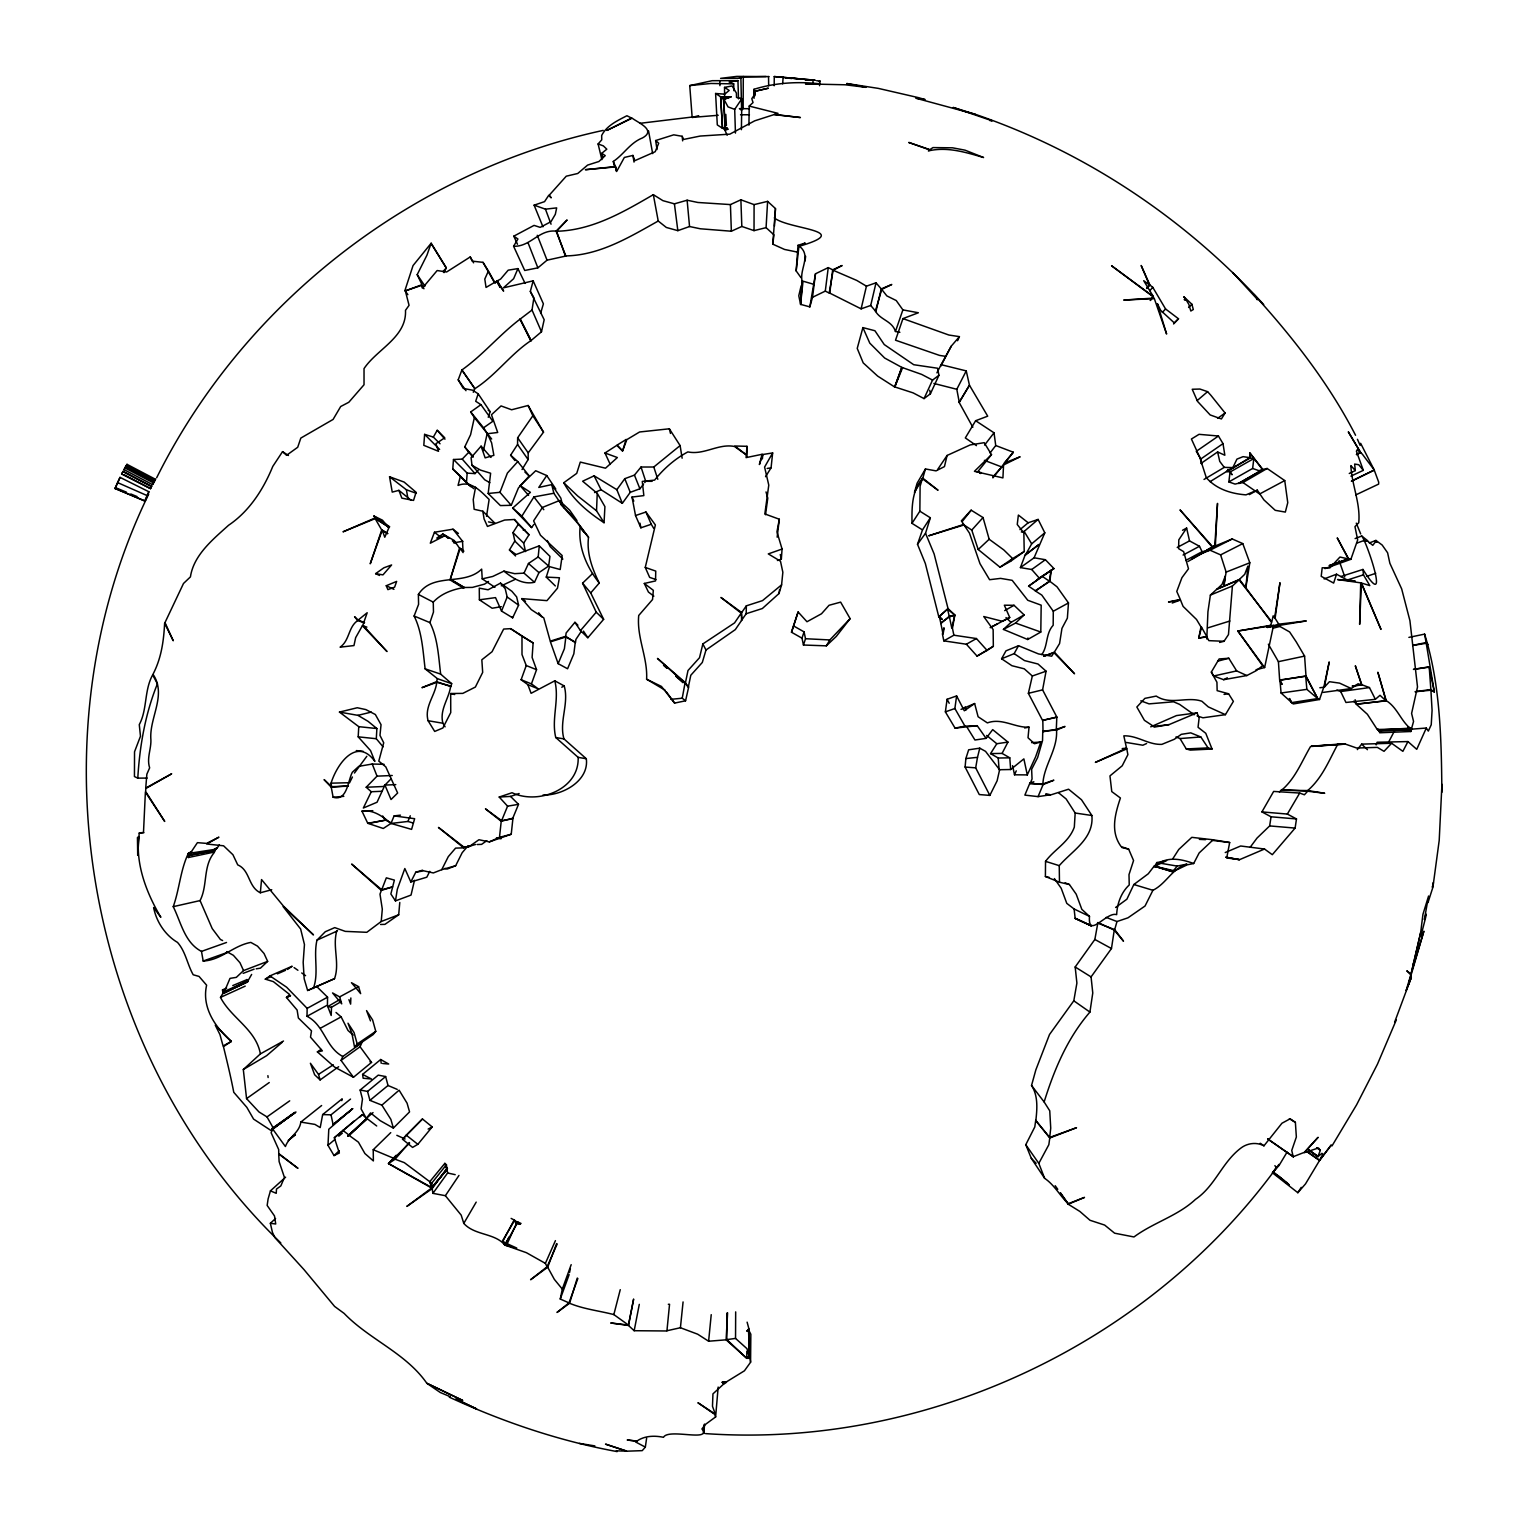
<?xml version="1.0" encoding="UTF-8"?>
<svg xmlns="http://www.w3.org/2000/svg" width="1528" height="1528" viewBox="0 0 1528 1528"><rect width="100%" height="100%" fill="white"/><g stroke="black" fill="none" stroke-linecap="round" stroke-linejoin="round"><path stroke-width="1.5" d="M555.332 585.95L546.26 577.106L549.526 566.64L560.203 569.524L562.189 555.562L540.454 535.22L533.616 520.876L542.478 507.411L559.382 500.592L569.658 510.161L576.992 520.609L560.585 504.011L580.201 526.09C577.832 546.871 586.618 567.003 599.243 583.047L590.725 592.921L603.636 619.317L587.86 637.73L580.449 630.606L574.929 622.316L566.143 632.974L565.704 636.297L575.464 642.772L575.903 639.43L581.003 631.771M581.805 528.994L588.528 537.283C586.504 553.365 592.291 568.855 599.243 583.047M797.387 252.101L784.532 249.446L772.767 244.155L773.951 234.854L766.082 227.653L754.03 230.632L754.087 204.618L740.889 199.805L730.422 204.58L697.914 202.479L687.122 200.225L674.421 203.835L662.923 200.665L653.335 194.667C623.5 211.953 592.406 230.327 556.574 231.263L565.36 255.921C599.74 255.386 629.402 237.126 658.224 221.025L653.335 194.667M746.905 457.216L746.944 446.31L734.892 446.004L746.371 454.905L746.065 457.617L762.071 454.313L762.052 458.686M646.63 1438.154L645.332 1447.111L635.572 1441.935L637.042 1441.229L627.206 1440.006L636.947 1441.057C644.663 1435.69 654.576 1435.46 663.496 1437.294C668.424 1427.992 711.876 1442.413 701.944 1428.947L705.287 1424.516L715.62 1416.934L714.646 1414.279L697.914 1402.723L715.295 1414.164L712.487 1406.237L712.946 1393.88L723.852 1383.852L722.19 1382.286L726.335 1381.942L744.423 1370.807L750.573 1362.25L750.057 1358.296L746.772 1358.316L726.793 1339.617L726.927 1313.087M633.585 1299.488L628.466 1325.082L610.742 1322.981L628.466 1325.464L634.177 1330.716L665.979 1330.964L680.418 1327.736L697.666 1334.192L708.61 1341.221L726.106 1339.827L746.772 1358.316L748.911 1355.794L746.982 1348.689L735.541 1338.413L735.675 1311.883M743.296 76.476L743.143 108.698L740.221 109.214L741.615 110.341L740.889 78.234L739.476 77.126L766.044 76.534M748.911 1355.794L749.045 1329.264L747.116 1322.159M774.199 85.759L774.257 76.553L814.978 80.22L774.257 76.553M1227.041 471.674L1249.828 457.636L1249.847 452.937L1262.835 469.421L1267.151 468.485L1284.742 480.575L1287.76 502.693L1285.334 512.09L1275.231 510.314L1263.866 499.847L1257.296 490.144L1245.988 494.862C1231.071 493.716 1216.517 489.208 1206.299 477.691L1199.766 457.33L1191.42 439.013L1199.041 434.334L1218.446 436.015L1223.011 443.636L1224.845 455.248L1217.606 451.944L1200.97 463.442M1441.878 792.344C1441.381 739.38 1440.484 685.098 1424.612 634.12L1408.892 637.386M1441.935 784.322L1439.204 840.419L1432.92 887.195L1427.973 902.628M749.064 1331.079L747.001 1331.022L748.51 1329.093L750.019 1357.934L746.772 1358.316L746.829 1351.497M750.573 1362.25L750.84 1334.269L749.026 1330.735L747.001 1331.022L749.045 1329.264M514.917 460.558L510.619 455.172L517.553 444.476L517.648 437.772L532.852 415.75L528.134 405.493L511.632 409.771L501.069 405.932L491.462 414.737L497.708 432.481L487.394 433.742L491.615 442.833L493.869 455.344L485.14 457.865L481.091 446.157L471.082 457.655L471.98 465.276L484.72 479.773L489.858 482.676M522.041 469.516L528.115 459.565L528.211 452.861L517.648 437.772M1206.776 639.01L1207.941 611.716L1210.386 595.099L1217.071 588.948L1239.093 579.876L1271.812 621.896L1273.149 615.841L1274.619 618L1279.967 582.703L1275.116 618.343L1278.764 624.169L1306.268 620.941L1269.692 626.996M741.405 129.67L741.863 98.69L736.515 97.41L736.4 93.055L732.103 85.95L724.539 87.382L724.616 96.398M748.93 125.143L749.217 106.081L753.037 102.567L751.795 98.671L755.29 93.628L754.908 91.413L768.393 88.204L754.412 91.298L754.431 95.806M941.993 619.47L938.822 616.911L925.338 563.488L917.507 544.293L922.473 529.91L911.987 523.34L919.856 511.192L920.104 486.248L922.339 478.703L938.039 490.259L922.797 478.149L925.452 468.962L936.034 470.872L944.457 466.594L947.093 455.459L970.223 444.915L984.223 442.681L991.5 454.618L977.309 472.286M342.807 1056.497C325.426 1047.31 324.547 1025.269 307.013 1016.292L307.147 1008.365L286.634 987.222L269.959 975.895L265.299 979.142L273.359 981.625L289.651 994.518L286.443 997.478L297.12 1010.065L298.38 1018.011L311.502 1030.865L310.509 1037.168L322.408 1050.882L317.385 1051.894L334.632 1067.098L353.465 1077.278L371.552 1062.399L360.073 1046.756L361.811 1042.841L342.807 1056.497L341.069 1060.413L353.465 1077.278M316.582 986.4L327.565 997.173L327.431 1005.099L307.013 1016.292M390.748 1132.63L373.233 1149.725L373.367 1160.917L364.906 1153.544L358.431 1142.18L349.263 1135.495L347.849 1135.992L367.274 1118.993L362.327 1114.6L334.326 1137.768L339.35 1152.991L334.04 1155.588L327.985 1145.312L328.787 1129.249L352.548 1108.64L348.594 1112.499M746.352 605.833L741.672 612.556L741.5 620.444L746.18 613.721L746.352 605.833L762.51 600.619L781.591 584.861L782.852 572.274L780.483 561.215L768.298 553.9L782.069 549.049L776.95 531.839L779.318 519.234L764.84 513.943L768.775 485.121L764.592 467.071L772.652 452.937L762.835 454.504L759.397 464.531L762.071 454.313M1122.45 748.892L1126.766 748.892L1127.893 754.66L1122.22 765.776L1109.958 775.899L1111.773 791.599L1120.406 797.998C1115.115 813.985 1110.111 831.652 1121.132 846.588L1128.638 849.129L1133.566 860.55L1129.001 874.608L1129.23 884.96C1121.113 892.524 1117.121 903.716 1116.662 914.661C1106.654 911.165 1087.783 939.701 1089.483 916.38L1081.824 909.332L1076.209 894.205L1069.409 884.521L1059.477 882.229L1045.4 876.499L1045.534 861.353C1054.549 849.205 1068.931 842.272 1074.318 827.125L1075.177 813.03L1066.124 798.953L1058.751 792.936M1056.593 717.32L1042.822 720.242L1043.013 731.759L1056.306 729.353L1056.822 717.014L1042.593 689.873L1046.069 671.193L1038.009 664.011L1024.486 660.573L1014.153 653.64L1001.585 658.778L1011.918 665.711L1024.276 668.825L1032.336 676.006L1028.363 693.33L1042.593 720.471L1056.822 717.014M754.794 95.882L754.908 91.413M1056.536 730.078C1057.834 749.503 1043.872 765.165 1042.86 783.921L1030.101 783.807L1032.049 778.936L1031.629 769.291L1037.646 757.525L1042.535 740.564L1042.764 731.033L1056.536 730.078L1065.016 726.449L1056.306 729.353M768.66 85.778L768.546 76.553M911.987 523.34C911.872 507.735 911.567 491.405 922.339 478.703M341.202 1001.585L331.5 1007.258L331.194 1015.471L327.794 1006.551L339.464 999.751M350.848 997.975L350.619 1004.125L348.938 999.675M741.863 98.69L734.701 109.367L735.446 133.089M597.238 493.334L604.916 506.627L604.057 522.71L596.531 510.791L597.238 493.334L582.626 481.224L594.125 475.819L616.854 489.686L622.335 503.323L630.262 492.322L639.907 488.769L643.555 484.109M445.087 726.831L442.891 723.241C439.319 709.622 448.984 698.907 450.703 685.996L436.779 682.347C435.193 695.794 424.173 706.49 428.088 720.719L434.697 731.434L442.872 727.996L450.741 712.583L450.684 693.521L462.812 693.387L475.38 687.046L482.676 672.377L481.836 659.79L492.054 651.73L503.648 629.058L510.619 628.657L521.984 636.221L522.003 654.538L526.243 665.539L521.124 679.731L527.867 684.659L531.095 693.311L554.798 680.819C559.63 699.862 551.188 718.714 555.753 737.527L578.138 757.353C579.57 789.288 538.276 805.103 512.052 792.726L499.198 797.043L507.582 806.173L518.508 804.339L512.548 818.798L501.623 820.651L485.465 808.866L501.222 821.281L512.95 818.187L511.231 834.25L489.304 841.89L478.933 839.731L468.466 847.104L464.111 847.257L438.46 827.431L463.729 847.849L475.628 844.468M976.449 445.641L965.333 437.925L975.647 420.716L994.021 432.806L995.74 445.527L1013.331 452.231L1004.24 463.06L1020.112 456.776L1003.552 464.97L1002.922 477.901L974.425 471.331L991.5 454.618M1207.292 550.023L1215.352 545.935L1217.51 503.4L1214.817 545.649L1191.821 558.885L1193.712 557.472M347.868 786.232L331.633 786.653L331.06 783.176C337.096 763.58 356.864 736.477 374.876 761.383L370.559 750.611L358.201 736.84L358.755 726.659L339.464 712.086L357.266 707.75L365.841 709.584L375.353 714.512L381.045 724.692L379.975 735.388L383.719 742.799L378.791 761.116L385.782 766.846L397.643 793.013L391.034 799.526L384.941 785.086L395.79 784.628M383.07 746.848L376.308 738.731L376.881 728.55L368.057 721.331L357.934 715.352L339.464 712.086M726.106 1339.827L727.595 1312.858M486.534 516.254L489.132 499.465C480.747 491.233 471.044 480.059 458.037 485.446L460.425 476.182L452.765 469L453.491 459.508L462.239 459.107L468.752 452.269L464.741 446.94L470.586 434.716L474.368 417.583L470.7 411.949L480.938 404.672L492.837 421.289L483.555 427.783L470.7 411.949M703.93 1433.474L704.465 1424.096L703.969 1433.455M766.082 227.653L767.61 201.371L754.087 204.618M772.767 244.155L775.479 208.572L767.61 201.371M774.467 226.087L775.479 208.572M1355.107 538.582L1361.735 536.022C1367.121 542.44 1391.282 614.734 1362.938 569.447L1340.763 576.572M489.304 841.89L499.484 837.344L501.222 821.281M801.073 277.771L796.164 270.914L798.915 246.371L805.199 243.047L798.036 245.32C812.59 254.679 799.259 268.489 802.085 281.133L800.576 304.358L809.84 306.88L812.514 297.291L815.474 273.798L828.252 267.61L832.684 269.807L842.119 265.528L833.161 270.265L829.226 292.841L861.124 308.847L870.712 305.466L876.021 282.795L866.433 286.175L856.788 280.445L833.161 270.265M746.944 446.31L746.371 454.905L734.452 446.462C718.236 443.33 704.083 455.325 687.848 451.906C674.937 458.858 663.706 468.657 654.595 480.117L642.276 481.416L643.842 495.607L632.019 497.058L635.533 515.547L640.862 527.809L651.272 524.276L653.697 528.325M510.619 628.657L533.119 642.963L532.107 657.422L536.557 669.684L531.438 683.895L538.2 688.822L527.867 684.659M777.408 560.509L781.343 559.114L782.069 549.049M433.36 437.084L424.612 434.372L423.81 445.336L438.498 451.295L435.919 443.712L444.743 437.772L437.199 430.304L433.36 437.084L440.045 443.788M271.736 889.735L260.333 892.772L261.555 879.574L283.406 906.047L313.469 934.907L283.138 906.62L300.634 929.024L304.454 944.533L303.174 962.296L304.187 978.856L307.625 990.488L334.536 978.665C339.999 963.213 332.378 947.073 336.676 931.24L337.516 930.552M460.425 476.182L471.063 486.763L466.46 482.619L467.186 473.126L453.491 459.508M782.642 83.83L783.157 76.935M1053.957 568.588L1039.212 578.042L1031.725 569.505L1020.417 567.595L1034.074 557.796L1045.381 559.706L1053.957 568.588L1051.13 570.326L1049.908 581.347L1056.994 586.79L1068.473 602.93L1067.365 618.152L1061.96 628.371L1059.572 643.555L1054.358 652.131L1043.91 656.333M965.868 758.556L965.104 767.037L979.276 794.56L989.838 795.4L997.115 780.808L999.618 769.768L985.541 751.356L979.773 748.166L968.656 749.809L965.868 758.556L977.5 757.334L979.773 748.166M977.5 757.334L975.685 767.858L989.838 795.4M1239.093 579.876L1232.408 586.007L1228.474 634.578L1224.024 641.283L1219.63 642.448M399.782 902.456L398.693 914.775L381.217 921.499L366.796 932.309L345.271 931.373L334.747 927.611L325.273 931.736L316.964 940.159C313.221 956.261 319.123 972.916 313.316 988.52M1211.99 840.343L1229.677 842.52L1226.717 857.953L1239.666 859.615L1264.515 849.033L1272.308 854.687L1295.114 828.081L1296.489 818.951L1287.359 814.061L1261.918 811.903L1273.645 791.428L1299.698 793.051L1304.396 794.789L1307.662 791.217L1324.7 793.28L1307.701 790.549L1281.572 790.262C1295.572 778.268 1301.608 761.632 1310.546 746.504L1345.366 744.098L1356.692 748.032L1377.358 747.383L1384.024 751.318L1391.626 743.257L1402.876 751.337L1407.957 741.577L1416.742 749.331L1426.312 728.035L1410.516 729.257M436.779 682.347L421.957 687.676L436.607 681.66L450.875 686.664L451.677 683.665L437.409 678.661L425.128 668.844C422.931 651.119 422.148 632.038 414.107 616.013L418.577 604.362L418.385 594.43C432.825 571.969 463.92 586.446 481.664 569.123L482.218 578.864L492.742 576.457L503.934 571.128L514.649 573.668L524.009 573.134L528.478 563.488L538.181 556.937L539.269 545.859L516.139 554.492L509.435 549.965L514.821 541.046L513.007 532.623L518.336 524.238L514.382 519.501L504.641 520.036L487.451 526.434L484.089 518.947L482.848 511.231L474.138 509.282L473.241 499.618L475.59 487.165M812.762 84.346L813.144 79.762M715.62 1416.934L718.16 1387.061M962.564 523.989L971.77 530.082L978.206 549.507L999.98 567.194L1010.562 561.33L1010.715 559.687M150.47 488.521L151.616 486.286L123.138 471.331L121.629 474.081L150.527 488.616L151.616 486.286M685.002 683.207L688.689 686.97L685.575 700.798L682.233 698.22L685.002 683.207L657.46 658.415L685.442 682.71L688.249 687.466L690.79 675.261L702.307 662.464L705.993 650.011L735.312 629.612L741.978 619.852L741.214 613.148L720.949 597.467L741.672 612.556M1353.598 701.256L1356.597 704.045L1386.011 700.874L1377.855 672.224L1386.202 700.607C1396.821 707.178 1400.546 719.784 1409.37 727.595L1409.695 730.174L1378.409 730.117L1411.7 728.054L1413.553 721.445L1411.605 713.442L1417.506 686.951L1409.924 620.674L1401.673 588.91L1389.869 563.278L1387.596 552.773L1382.171 545.038L1375.926 540.415L1369.317 542.956M381.217 921.499L382.306 909.179L379.994 894.147L381.351 890.385L392.601 886.889L381.713 889.774L351.65 864.065L381.351 890.385M798.036 245.32L796.164 270.914M260.333 892.772C247.937 886.794 250.191 870.196 237.738 864.886L232.944 854.744L223.585 845.805L206.757 844.01L218.905 837.172L206.586 843.399L197.418 842.654L191.573 851.382L188.326 853.464C180.361 870.062 179.483 889.22 173.237 906.658C181.011 922.244 184.621 942.719 201.486 951.39L203.186 961.036C221.235 960.195 233.192 945.622 250.821 942.413L257.487 946.119L264.058 953.529L267.648 961.379L260.428 968.16L256.207 968.828M800.787 304.549L802.085 281.133M961.036 709.374L974.635 703.548L978.111 716.747L987.375 722.897C1001.871 717.511 1015.012 727.939 1029.032 727.175L1028.019 737.757L1034.475 743.735L1040.797 742.016L1035.621 756.837L1027.293 774.906L1014.516 774.791L1012.567 765.643M1223.89 584.918L1226.144 572.102L1220.605 554.874L1210.061 550.214L1199.499 554.32M1049.698 1137.424L1050.729 1128.161L1049.755 1110.818L1044.14 1101.955C1054.225 1069.562 1067.461 1037.99 1089.922 1012.09L1092.768 992.99L1091.068 976.908L1111.467 948.544L1114.256 930.113L1097.925 922.53L1094.85 939.472L1075.177 966.995L1076.896 983.077L1073.802 1000.802L1049.507 1034.513L1035.85 1069.848L1031.534 1085.472C1038.257 1095.862 1037.168 1108.946 1035.812 1120.807L1049.698 1137.424L1076.514 1127.702L1049.774 1137.997L1048.838 1144.701L1038.811 1163.362L1044.617 1178.298C1054.492 1184.983 1059.974 1195.813 1068.206 1203.72L1084.498 1197.398L1068.244 1204.217L1060.375 1192.852L1068.206 1203.72M666.934 1330.85L669.55 1304.282L668.328 1304.282M708.61 1341.221L711.227 1314.672M680.418 1327.736L683.073 1301.932M762.376 458.763L762.835 454.504M765.547 476.698L771.067 467.835L772.652 452.937M1045.782 794.235L1051.073 794.808L1068.569 789.212L1081.499 799.755L1091.89 815.494C1094.048 838.738 1072.331 850.561 1059.248 865.65L1059.477 882.229M1068.244 1204.217L1079.857 1211.437L1090.018 1220.28L1104.649 1225.074L1114.619 1233.191L1133.967 1236.954C1153.449 1222.515 1177.668 1216.001 1195.469 1199.385C1215.448 1185.69 1221.77 1162.655 1240.774 1148.158C1247.306 1143.078 1256.57 1141.893 1263.962 1145.809L1281.954 1123.233L1290.129 1118.802L1295.381 1122.373L1296.355 1137.023L1291.752 1150.431L1293.185 1156.715L1304.377 1152.322L1318.091 1137.31L1304.282 1152.685L1318.454 1147.967L1320.326 1150.374L1317.862 1156.677L1308.56 1150.068M779.318 519.234L777.16 537.168M1228.856 481.912L1230.04 472.018L1253.82 458.572L1252.635 468.466L1228.856 481.912L1235.063 484.089L1238.845 483.173L1262.625 469.745L1249.847 452.937L1250.324 457.942L1226.545 471.369L1230.04 472.018M288.448 455.478L282.546 451.639L272.767 466.441C263.427 489.285 249.351 511.288 228.589 525.25C212.965 539.384 193.693 554.951 190.427 576.877L183.494 583.486L164.986 622.584L173.237 640.767L164.623 623.176C163.725 640.69 161.471 657.938 152.991 674.268C167.144 695.202 148.904 717.969 150.909 739.896C151.196 749.35 146.554 758.27 149.648 767.839L146.86 774.199L145.733 788.047L171.671 773.798L145.809 788.505L145.637 791.485L164.718 821.434L145.389 792.077L143.498 832.359L139.22 833.085L137.711 855.374L137.444 837.516L138.781 836.618C135.591 865.154 146.803 893.46 160.841 917.297L153.621 907.498C156.276 921.537 165.215 935.231 177.515 942.413C185.652 951.562 187.256 964.283 193.197 974.769L199.041 976.43L206.624 985.197C201.524 1007.372 215.276 1027.504 231.32 1041.428L223.451 1046.623C227.195 1062.017 230.747 1076.61 233.765 1092.291L246.848 1107.361L253.572 1119.088L271.067 1130.529L294.369 1112.747M219.325 844.869L216.995 848.365L214.283 849.472L188.326 853.464L188.402 857.514L213.958 852.127L214.283 849.472L216.823 847.754L214.932 850.657L189.854 854.897L188.326 853.464L191.745 851.994L189.854 854.897M531.076 340.744L520.112 319.123C499.56 334.727 483.058 354.878 461.895 369.967L474.864 388.685C495.893 375.277 510.734 353.942 531.095 340.534L520.112 319.123L532.03 310.031L533.902 297.75L530.331 291.428L533.157 280.846L503.4 287.856L513.637 278.707L517.935 268.603L508.194 270.169L500.592 279.089L497.269 280.865L500.344 287.226M565.857 636.966L564.405 648.712L558.14 663.649L567.576 668.767L573.84 653.831L575.292 642.085L565.857 636.966L550.424 641.856L558.14 663.649M1224.176 585.09L1225.284 576.094L1222.094 584.307L1216.785 589.407L1239.399 579.418L1244.709 574.318L1247.899 566.105L1245.836 587.764L1271.525 622.374L1270.761 625.315L1266.502 626.614M819.524 85.683L820.097 81.118L816.64 80.717M805.046 260.963L805.638 256.284M812.514 297.291L825.292 291.103L828.252 267.61M832.684 269.807L829.723 293.3L825.292 291.103M503.934 571.128C512.472 578.1 522.901 584.957 534.494 582.264L538.964 572.618L548.647 566.048L549.965 556.364L539.269 545.859M1007.945 742.092L996.81 743.735L990.545 753.61L1002.081 753.399L1007.945 742.092L992.684 729.62L986.095 738.368L977.213 725.704L955.057 728.111L945.374 711.876L947.093 699.289L956.604 695.928L964.302 710.768L974.635 703.548M977.213 725.704L964.97 726.163L954.885 708.514L956.604 695.928M746.18 613.721L762.357 608.526L778.994 593.533L779.547 589.598M510.619 455.172L517.782 461.59L529.204 475.934L518.393 488.005L511.231 505.31L500.401 505.577L488.177 493.468L490.622 473.241L480.518 470.108L471.98 465.276M414.508 880.3L411.032 895.083L395.466 900.89L397.299 889.334L404.824 868.534L410.822 881.962L426.809 877.206L429.769 871.342M1250.095 847.371L1257.047 838.051L1269.653 825.922L1271.048 816.792L1261.918 811.903M809.84 306.88L815.474 273.798M741.214 613.148L734.548 622.908L702.842 643.937L699.518 657.709L688.001 670.505L685.442 682.71M1049.354 581.175L1051.13 570.326L1028.611 586.16L1035.697 590.973L1049.354 581.175L1042.268 576.362L1028.611 586.16M997.555 623.844L990.144 627.645L1009.721 617.484L1004.335 605.203L1014.038 605.298L1024.123 614.905L1011.039 622.374L1003.418 629.421L1027.695 639.506L1027.962 637.978M1027.695 639.506L1040.797 632.038L1041.179 605.183L1027.771 600.275L1012.185 580.334L1000.592 578.386L989.59 579.704L979.983 563.66L969.478 533.138L964.015 524.964L928.718 535.793L963.786 524.41L961.341 520.876L971.159 510.18L983.039 517.553L989.17 539.25L1003.781 549.908L1012.644 558.579L1024.218 551.532L1023.855 532.909L1017.247 524.486L1018.374 515.051L1028.172 522.767L1038.123 519.424L1044.808 532.814L1034.074 557.796M944.132 628.104L943.082 634.158L940.713 622.927L949.404 616.911L954.809 615.058L948.029 608.545L934.124 553.938L925.529 533.272L930.342 517.782L919.856 511.192M1319.829 687.753L1324.356 687.161L1329.207 661.93L1323.916 686.76L1319.543 699.499L1293.223 703.95L1281.075 693.005L1279.948 679.96L1305.714 676.312L1317.69 698.563L1319.543 699.499M628.466 1325.464L633.585 1299.106M634.177 1330.716L639.296 1304.358M121.629 474.081L123.138 471.331M341.794 1100.638L342.157 1098.823L322.656 1114.58L320.212 1127.569L314.921 1124.398L300.844 1122.087C299.297 1133.012 288.639 1137.004 285.411 1146.554L272.194 1128.371L294.904 1112.308M272.194 1128.371L271.793 1129.593L294.598 1113.014M577.87 1278.458L568.989 1302.887L560.26 1299.029L562.304 1289.097L571.186 1264.668M569.543 1272.614L570.364 1268.641M1256.035 669.741L1264.63 667.545L1273.531 625.41L1237.852 631.026L1262.644 665.731L1255.94 670.83L1246.848 675.548L1223.661 679.693L1213.652 676.006L1211.398 672.072M531.095 340.534L541.485 331.767L544.178 319.734L530.331 291.428M483.44 450.531L487.222 433.417L483.555 427.783M798.113 611.964L791.485 632.229L801.99 638.169L803.461 645.026L826.304 645.847L836.293 636.412L850.122 618.649L840.629 602.127L829.055 605.279L821.51 613.759L806.975 621.743L798.113 611.964L791.485 632.229M943.788 628.008L942.413 633.967L943.826 640.862L966.384 644.224L976.43 638.551L987.088 650.412L993.334 646.306L993.143 629.536L983.745 616.529L1002.292 621.285L1009.721 617.484M655.932 579.551L649.648 577.374L645.255 567.442L655.378 524.944L645.943 512.014L635.533 515.547M801.13 285.832L798.781 295.763L800.576 304.358L803.021 281.19L813.775 284.303M861.124 308.847L866.433 286.175M876.021 282.795L881.236 288.907L875.907 311.578L870.712 305.466M765.528 514.726L767.782 498.109L766.025 491.921M1355.107 699.748L1356.406 704.332L1367.369 714.264L1377.301 729.563L1408.988 729.066L1407.651 727.385L1409.37 727.595L1408.988 729.066L1378.619 730.518L1377.282 728.837L1380.643 730.766M628.466 1325.082L613.836 1314.577L620.253 1289.67M436.607 681.66L437.409 678.661M862.9 327.603L857.227 348.403L863.205 362.881L877.664 376.098L894.701 387.004L901.806 367.388L921.651 374.398L932.558 380.09L938.937 375.296L937.543 368.229L913.725 364.714L884.254 344.564L874.914 330.736L862.9 327.603L869.795 343.151L884.655 358.029L901.806 367.388L894.701 387.061L902.551 367.771M540.606 313.393L543.395 303.862L533.157 280.846M1114.256 930.113L1123.5 941.172L1114.695 929.635L1116.968 921.537L1127.95 917.831L1145.045 906.009L1152.914 890.289C1166.38 883.642 1172.033 868.439 1186.969 864.122L1177.19 866.089L1156.811 862.594L1154.309 866.892C1165.386 855.795 1180.399 858.679 1193.674 863.511L1199.136 852.968L1213.136 839.789L1229.677 842.52M1413.075 965.677L1413.897 961.456M781.343 559.114L780.273 554.492M285.602 1177.171L270.437 1190.866L268.107 1198.945L267.152 1205.439L274.486 1215.925L275.728 1224.004L270.361 1223.298L272.423 1232.294L274.83 1237.527L304.015 1269.634L334.594 1306.421L344.125 1313.411C369.413 1339.617 405.588 1352.853 426.77 1383.184L462.736 1400.469L426.866 1383.317L440.293 1392.505L450.378 1396.745M881.236 288.907L891.779 284.475L881.713 289.422L875.41 311.082C880.319 320.04 892.199 320.823 895.446 331.481L899.877 332.302M448.754 538.2L445.164 535.526L436.76 538.085L442.833 534.036L454.255 540.511L459.527 548.246L450.378 578.921L460.176 548.38L463.882 551.169M778.994 593.533L781.591 584.861M451.677 683.665L440.656 674.115C438.536 656.811 437.829 638.207 429.922 622.622L433.474 612.059L433.264 602.127C441.267 593.418 453.109 589.292 464.359 587.497L472.438 587.401L484.586 584.116L488.502 581.48M568.989 1302.887L556.994 1312.457L569.581 1303.269L577.259 1278.096M1408.797 984.127L1411.318 976.984L1406.18 990.488L1410.783 974.864L1406.81 970.777L1410.306 973.489L1411.528 971.865L1420.658 932.634L1422.931 914.355L1428.584 896.019L1424.363 919.589L1426.063 914.05L1425.643 917.526L1420.868 936.129L1420.658 932.634L1411.662 971.598L1423.886 931.182L1409.064 981.931L1411.356 977.271L1394.606 1022.232M115.02 488.54L120.024 477.366L148.865 491.749L145.599 500.114L144.74 500.84L115.02 488.54L120.024 477.366M500.477 583.142L511.899 591.298L516.636 596.894L518.603 605.164L512.644 617.828L501.528 611.066L507.181 597.009L505.214 588.738L500.477 583.142L488.101 589.789L479.276 588.146L479.391 599.816L492.131 608.239L501.318 606.692M366.892 627.11L362.422 625.678L355.661 637.634L353.961 645.58L340.095 647.165C349.645 640.709 348.25 626.805 357.705 620.616L364.428 622.775M801.99 638.169L804.053 631.866L793.548 625.926M803.461 645.026L805.523 638.723L804.053 631.866M972.839 427.248L959.145 402.418L969.459 385.228L966.25 370.903L941.114 364.676L936.912 372.832M1378.409 730.117L1409.198 729.448L1378.619 729.677L1379.746 732.771L1410.841 731.511L1411.738 728.78L1409.37 727.595L1409.695 730.174M1362.938 569.447L1363.473 574.834L1369.795 585.606L1361.467 583.028L1380.987 629.402L1361.314 583.295L1359.653 624.379L1360.703 582.856L1337.573 579.551L1355.202 581.137L1346.225 579.475L1336.523 574.203L1333.638 583.085L1321.204 576.323L1322.197 567.767L1329.799 567.977L1339.96 557.032L1348.403 558.961L1337.229 537.894L1348.536 558.675L1350.886 559.305L1357.666 539.938L1354.973 526.644L1358.755 522.71C1360.608 503.075 1351.707 484.834 1350.867 465.601L1355.336 470.567L1349.262 473.489M474.864 388.685L461.895 369.967L458.209 379.823L463.29 388.418L472.687 390.213L478.168 393.804L475.705 401.272L480.938 404.672M488.253 417.297L490.125 411.681L478.168 393.804M388.895 527.37L375.086 517.973L343.017 531.82L375.162 518.622L381.713 529.987L370.234 563.794L382.229 530.101L387.749 533.616M895.446 331.481L902.876 309.878L896.229 300.538L886.851 295.897L881.713 289.422M902.876 309.878L918.366 312.762L902.952 318.607L895.523 340.209L939.567 355.413L945.908 356.387M349.263 1135.495L366.777 1118.4L347.849 1135.992L366.777 1118.4L376.709 1125.983M560.26 1299.029L569.142 1274.6M124.074 469.669L125.449 466.957L153.927 481.912L153.526 482.943L152.552 484.624L124.074 469.669L125.449 466.957M282.546 451.639L286.557 455.306L297.712 447.265L300.825 438.078L333.085 419.436L340.706 406.505L348.804 402.265L364.027 384.75L364.027 368.611C377.015 349.053 406.811 337.249 405.493 310.337L409.065 305.333L405.111 289.919L413.037 265.586L431.163 243.219L426.942 255.176L417.201 274.639L423.944 288.773M557.166 1244.059L547.1 1266.788L530.598 1279.719L547.692 1267.228L556.574 1243.62M473.279 392.276L474.711 388.513M1020.417 567.595L1025.097 555.141L1038.887 544.541L1025.097 555.141M1215.352 545.935L1232.236 538.964L1242.78 543.605L1249.809 562.762L1245.836 587.764L1239.399 579.418M1323.305 692.375L1351.325 688.555L1358.086 683.742L1361.62 684.983L1355.317 665.788L1361.811 684.716L1369.451 687.581L1375.372 699.308L1380.013 695.297L1386.011 700.874M1376.155 744.9L1377.167 742.245L1407.957 741.577M902.952 318.607L948.888 335.033L959.431 336.637L951.256 346.149L941.114 364.676M381.713 889.774L386.336 877.836L394.377 880.109L390.862 893.976L395.466 900.89M511.231 505.31L499.942 492.322L507.391 473.088L517.782 461.59M458.419 533.463L452.995 529.204L434.449 532.241L430.304 543.204L445.164 535.526M501.623 820.651L507.582 806.173M372.813 810.699L361.964 811.158L367.771 823.305L383.261 828.482L390.977 823.439L394.109 815.895L400.47 815.15M361.964 811.158C373.309 809.42 382.764 816.429 390.977 823.439L407.938 821.453L410.287 815.78M1033.845 781.763L1029.891 783.1L1024.868 795.114L1038.066 796.623L1050.366 794.789L1045.82 794.178M1038.066 796.623L1043.089 784.609L1053.862 780.197L1042.86 783.921M1396.286 1019.978L1377.473 1064.137L1356.616 1104.782L1331.996 1145.924M444.018 272.633L446.291 267.916L431.163 243.219M601.879 159.619L598.097 143.957L601.745 139.831L601.669 135.495C606.52 125.678 617.656 120.502 626.919 115.746L631.618 118.095L606.826 130.434L632.114 118.153C638.169 122.794 656.715 130.109 642.505 137.921C630.147 142.715 623.768 154.481 613.301 161.452L614.275 165.826M148.865 491.749L144.683 501.012L115.078 488.349M222.61 940.541L220.414 939.491L212.22 928.585L200.072 900.584C207.884 885.38 202.727 866.109 214.397 852.357L214.283 849.472L215.161 850.103L213.958 852.127M126.06 466.078L127.015 464.34L155.493 479.295L154.92 480.594L126.06 466.078L127.015 464.34M1014.516 774.791L1016.254 770.838M547.1 1266.788L545.381 1263.37L555.428 1240.64M407.861 294.656L405.245 290.912L421.27 285.449L422.397 288.143L437.161 270.532L446.615 271.984L470.242 256.933L472.19 261.135L483.02 262.358L488.406 271.01L484.796 279.051L486.038 287.436L496.619 281.248L503.629 291.122L497.269 280.865M148.713 494.098C29.567 738.96 85.09 1053.632 280.808 1242.932M432.921 1193.349L447.608 1172.988L446.883 1168.271L432.176 1188.631L432.921 1193.349L445.374 1195.698L461.189 1215.123L463.786 1223.393C474.711 1235.636 494.9 1232.848 504.87 1245.091L507.2 1243.754L517.228 1221.751L521.048 1223.45M957.578 340.725L959.431 336.637M384.941 785.086L377.053 802.238L363.339 808.025L371.285 791.733L382.153 791.275M894.491 386.832L913.133 392.887L924.039 398.598L932.558 380.09M924.039 398.598L930.418 393.785L938.937 375.296M251.642 974.425L247.975 980.861L224.501 991.405L222.553 989.857L226.641 988.139M1193.674 863.511L1187.141 864.848L1174.593 870.864L1154.137 866.166L1148.254 873.787L1133.852 884.521L1126.881 899.209L1115.612 907.46M1394.701 730.499L1388.245 742.799M1210.08 481.645L1232.867 467.606L1236.935 459.126L1243.066 456.662L1249.828 457.636M137.673 778.134L137.806 777.847C139.716 745.817 145.313 713.652 157.422 683.799L152.666 674.899C144.052 690.427 147.433 709.431 139.277 724.635L140.48 736.229L134.54 751.776L134.445 776.53L137.673 778.134L147.165 778.077M352.414 777.026L349.606 782.699L331.06 783.176M410.822 881.962L415.75 872.221L423.791 870.845L433.341 872.946L441.745 869.68L448.296 856.635L455.592 848.116L463.729 847.849M444.82 868.42L447.246 869.012L455.65 865.746L462.182 852.7L468.026 845.863M152.552 484.624L153.927 481.912M545.381 1263.37L526.415 1252.693L504.87 1245.091L508.958 1237.088M959.24 402.112L956.795 389.277L966.25 370.903M156.639 477.806C243.601 302.888 412.235 171.671 603.178 130.396M354.439 773.034L366.835 756.284M1044.617 1178.298L1031.304 1158.339L1025.785 1144.701L1034.8 1126.938L1035.736 1120.234L1049.774 1137.997M940.675 366.338L951.256 346.149M1274.887 1165.654L1276.281 1167.43L1272.48 1172.835L1297.845 1192.719L1305.504 1183.894L1319.504 1160.554L1306.402 1151.233L1319.676 1160.23L1322.866 1154.118L1321.949 1153.353L1317.862 1156.677M502.769 1241.385L514 1220.337L517.82 1222.228L504.87 1245.091L502.769 1241.385L506.608 1243.276M333.104 1124.513L352.586 1108.755L333.104 1124.513L331.022 1114.829L350.523 1099.071M154.538 481.014L155.493 479.295M1001.585 658.778L1005.959 650.852L1018.527 645.733L1038.543 653.946L1051.684 656.2L1053.919 652.666L1074.547 673.791L1054.358 652.131M1014.153 653.64L1018.527 645.733M1025.498 554.951L1031.667 543.834L1044.808 532.814M533.826 524.467L531.61 527.58L521.869 516.158L533.902 496.925L553.843 493.257L560.337 502.903M1299.698 793.051L1287.359 814.061M1287.073 1152.131L1279.07 1165.463L1272.48 1172.835M463.786 1223.393L476.201 1202.116M502.177 1241.5L514.592 1220.223L511.135 1218.408M925.452 468.962L917.106 483.23L914.451 492.417L922.797 478.149M270.437 1190.866L276.243 1193.311L276.472 1189.07L280.827 1185.919L284.437 1177.419L279.127 1161.624L278.707 1153.984L297.96 1168.328L278.745 1153.564L278.688 1149.572L271.105 1132.687L273.321 1128.122L266.999 1116.911L258.996 1111.964L246.562 1098.613L243.315 1069.524L260.39 1053.881C255.978 1029.375 231.205 1018.106 220.49 997.402L222.916 993.295L247.651 982.007L247.001 979.601L232.753 985.579M556.574 231.263L567.098 219.975L556.096 231.148L565.857 256.036L547.043 260.18L537.875 267.858L524.734 270.475L513.599 246.256L517.916 238.998L513.79 236.172L534.055 225.399L540.205 227.366L550.997 221.675L555.332 214.302L556.669 207.884L545.458 209.164L534.112 205.172L542.956 226.812M188.402 857.514L189.625 855.47L215.161 850.103M959.145 402.418L969.459 385.228L987.699 416.17L975.647 420.716M826.304 645.847L829.838 639.946L850.122 618.649M1197.054 715.887L1202.956 717.797L1225.418 714.665L1233.382 701.39L1228.569 693.769L1217.148 690.656L1216.937 682.252L1211.303 672.129L1219.115 658.95L1228.799 658.262L1236.668 670.907L1246.848 675.548M1041.81 654.576C1048.132 645.828 1045.438 633.623 1053.174 625.277L1053.289 611.238L1041.81 595.099L1035.163 590.801L1049.908 581.347M1337.802 744.212L1311.578 746.237L1345.366 744.098L1337.802 744.212C1328.921 760.581 1322.35 777.847 1307.701 790.549M1225.093 413.018L1221.407 418.958L1210.176 414.947L1197.551 401.406L1192.222 389.258L1199.9 389.048L1207.597 391.665L1210.978 395.408L1225.093 413.018L1217.568 418.347M223.374 993.448L248.128 980.346L247.001 979.601L247.173 981.874L223.374 993.448L222.553 989.857L224.329 991.92M247.173 981.874L248.128 980.346M514.821 541.046L525.517 551.551L523.684 543.128L529.032 534.743L514.382 519.501M922.473 529.91L930.342 517.782M1212.926 547.062L1180.017 509.894L1212.621 547.482L1208.495 550.5L1202.097 551.684L1199.48 546.279L1189.529 540.893L1186.626 528.077L1178.814 539.823L1178.585 548.628L1183.646 551.646L1188.497 568.798L1181.946 577.66L1176.77 591.431L1180.284 599.396L1168.519 602.013L1180.475 600.007L1183.092 606.387L1196.52 619.47L1200.97 626.881L1198.773 638.093L1206.833 636.909L1208.839 640.652L1224.024 641.283M528.592 495.378L520.131 485.637L535.698 470.739L546.737 475.552L538.792 487.432L551.761 484.605L560.833 498.128L562.399 504.603M445.374 1195.698L458.954 1175.433M224.501 991.405L230.002 978.378L236.324 977.366L243.544 970.586L267.648 961.379M937.657 469.478L947.093 455.459M1297.845 1192.719L1301.245 1187.351M532.852 415.75L543.51 432.157L528.211 452.861M1172.931 858.564L1178.756 849.472L1191.802 837.344L1213.136 839.789M616.854 489.686L624.78 478.684L634.445 475.112L641.034 467.014L653.793 467.014L680.113 445.584L669.34 428.795L639.583 431.985L626.843 439.625L622.564 450.989L616.796 445.374L604.973 452.995L610.264 464.436M917.507 544.293L925.529 533.272M1375.926 540.415L1375.219 541.351L1377.205 541.848L1375.41 541.962L1372.774 545.324L1367.808 541.256L1363.835 540.587L1357.17 542.994M1278.936 1164.412C1149.839 1343.838 926.044 1448.907 705.535 1433.608M1319.504 1160.554L1331.289 1144.969L1319.676 1160.23M644.759 482.561L645.714 481.301L652.093 481.32M990.068 452.937L995.74 445.527M992.894 477.882L1013.331 452.231M1177.19 866.089L1173.026 871.227L1154.824 866.242L1166.59 860.627L1156.811 862.594M984.586 445.068L994.021 432.806M366.319 1118.381L370.54 1112.938L380.185 1120.654L393.364 1128.084L409.561 1111.887L407.078 1103.197L399.114 1090.171L381.885 1105.145L369.929 1100.37L367.541 1091.431L360.15 1090.018L362.461 1099.033L361.105 1108.927L366.319 1118.381L373.042 1112.594M1146.592 288.353L1149.362 284.838L1141.168 265.49L1149.935 285.067L1152.761 287.302L1165.577 308.981L1178.508 318.779L1173.58 323.974M1150.546 300.042L1153.315 296.527L1143.708 280.694L1149.362 284.838M962.487 521.182L971.159 510.18M1357.322 749.618L1361.658 744.136L1391.626 743.257M1150.221 300.519L1153.182 296.776L1111.601 265.796L1153.315 296.527M432.176 1188.631L406.849 1206.394L431.622 1188.001L388.494 1163.572L395.103 1159.217L404.309 1162.636L429.769 1181.698L432.214 1187.39L431.813 1183.073L446.424 1164.737L444.858 1163.362L429.769 1181.698L431.755 1187.543L388.494 1163.572L396.096 1155.302M357.208 1043.968L354.057 1032.546L348.002 1023.206L351.917 1033.482L354.572 1047.196L357.208 1043.968L375.773 1031.362L372.603 1019.94L366.548 1010.6L370.483 1020.876M375.773 1031.362L373.138 1034.59L354.572 1047.196M417.87 1144.319L432.195 1126.919L422.454 1118.974L402.552 1139.277L412.579 1147.413L417.87 1144.319L406.238 1135.17L402.552 1139.277M517.228 1221.751L516.12 1223.049L514 1220.337M395.103 1159.217L409.237 1142.543M431.755 1187.543L447.303 1169.207L444.858 1163.362L446.825 1169.054L446.424 1164.737M1146.993 288.505L1149.935 285.067M1149.82 290.74L1152.761 287.302M580.449 630.606L596.226 612.193L582.588 583.161L592.558 573.573M992.952 476.832L1003.552 464.97M442.967 271.583L446.291 267.916L431.221 243.697M971.77 530.082L983.039 517.553M1279.433 792.001L1281.61 789.613L1307.662 791.217M1324.356 687.161L1329.455 681.698L1339.579 683.131L1351.325 688.555M1162.292 312.438L1165.577 308.981M467.186 473.126L474.998 473.604L478.245 470.185M388.494 1163.572L409.657 1143.02M371.285 791.733L366.204 787.245L377.034 776.148L392.238 775.498M391.302 778.573L383.585 786.5L366.204 787.245M406.238 1135.17L422.454 1118.974M359.405 1117.388L362.327 1114.6M1188.593 307.491L1191.878 304.225L1183.761 296.699L1185.9 299.622L1184.181 299.622L1186.32 300.195L1188.822 304.339L1190.809 311.024L1193.311 309.516L1191.878 304.225M282.126 1042.363L266.636 1055.676L243.315 1069.524M1178.508 318.779L1174.287 322.886L1160.669 310.356L1157.403 303.766L1166.609 334.04L1154.328 298.628L1123.748 300.061L1153.907 298.075L1153.182 296.776M1024.123 614.905L1015.566 623.061L1003.418 629.421M334.04 1155.588L339.197 1150.699M978.206 549.507L989.17 539.25M270.361 1223.298L275.575 1218.485M938.822 616.911L948.029 608.545M746.772 1358.316L749.446 1355.947L748.51 1329.093M949.404 616.911L951.791 628.142L954.809 615.058L949.213 616.281L940.904 623.558L939.281 616.376L947.57 609.099L954.809 615.058L952.46 628.314L953.873 635.209L976.43 638.551M531.61 527.58L512.701 508.06L530.407 492.341L520.131 485.637M1021.353 532.05L1024.161 531.419L1038.123 519.424M1197.188 400.565L1207.597 391.665M334.326 1137.768L354.133 1121.017M327.985 1145.312L335.186 1139.22M338.777 1136.163L342.387 1133.127M513.599 246.256C530.426 246.982 538.945 229.181 556.096 231.148M1019.959 529.643L1028.172 522.767M1036.92 579.952L1039.212 578.042M295.324 1134.616L288.238 1140.499L295.362 1134.712M362.594 1074.394L371.457 1079.016L363.148 1078.233L362.594 1074.394L380.701 1059.515L388.685 1064.023L382.668 1063.507M360.15 1090.018L378.237 1075.139L385.629 1076.552L388.017 1085.491L369.929 1100.37M367.541 1091.431L385.629 1076.552M602.853 157.69L601.745 153.316L606.807 149.19L603.35 145.886L598.097 143.957M357.705 620.616L354.591 616.739L358.144 620.062L367.178 612.747L362.862 625.124L387.004 651.539L362.422 625.678M300.844 1122.087L321.625 1105.527M990.545 753.61L998.223 758.022L999.121 769.73L1010.657 769.52L1023.875 758.881L1027.293 774.906M375.64 573.63L383.91 567.786L391.607 564.959L382.974 574.872L375.64 573.63L379.498 575.445M1091.489 925.987L1075.158 918.404L1074.108 908.988L1066.773 903.354L1061.177 888.226L1054.358 878.562M1188.001 561.464L1212.621 547.482M341.069 1060.413L360.073 1046.756M1010.562 561.33L1024.218 551.532M1031.725 569.505L1045.381 559.706M604.057 522.71C588.108 512.224 572.962 499.847 563.756 482.752L576.724 473.374L580.296 462.086L605.508 468.198L617.369 457.541L604.973 452.995M320.097 1079.933L318.512 1074.375L310.394 1063.259L314.634 1074.738L320.097 1079.933L338.643 1066.735M398.693 914.775L384.922 924.364L380.548 924.478M271.888 1129.096L295.133 1112.651M246.562 1098.613L269.253 1082.531M266.999 1116.911L289.709 1100.829M273.321 1128.122L296.012 1112.04M486.821 840.686L481.587 844.373L477.233 844.526M287.493 969.459L292.134 966.231L269.959 975.895M645.332 1447.111L642.237 1450.645L627.015 1451.18L605.508 1444.132L626.48 1451.122L616.281 1450.855L617.159 1451.6C559.114 1440.98 502.827 1421.861 449.308 1397.165M1218.446 436.015L1196.271 451.333L1200.836 458.973L1201.562 463.614M1200.836 458.973L1223.011 443.636M1042.268 576.362L1051.13 570.326M999.98 567.194L1012.644 558.579M317.385 1051.894L321.033 1049.43M1225.418 714.665L1208.285 706.891L1201.887 701.256C1187.16 696.119 1170.391 705.478 1156.238 696.08L1144.892 698.372L1136.851 707.025L1144.415 720.318L1154.614 727.041L1169.054 724.616L1197.054 712.831L1199.098 718.141L1198.047 727.29L1205.764 733.287L1212.048 749.026L1190.236 750.095L1186.282 748.949L1180.017 738.559L1175.987 736.935M318.512 1074.375L333.295 1064.787M993.334 646.306L977.041 656.085L966.384 644.224M428.126 1129.077L432.195 1126.919M1204.007 479.448L1224.253 467.377L1232.867 467.606M1262.835 469.421L1238.654 483.497L1242.971 482.542L1267.151 468.485M1004.679 610.627L1014.038 605.298M1249.369 494.614L1257.296 490.144M943.826 640.862L953.873 635.209M977.041 656.085L987.088 650.412M1207.139 549.946L1214.817 545.649M260.39 1053.881L283.501 1041.026M307.147 1008.365L327.565 997.173M1053.289 611.238L1068.473 602.93M320.708 1028.057L341.145 1016.884L348.002 1030.464L353.178 1035.105M515.375 579.284L501.26 585.835M339.655 996.886L341.718 1003.858L332.55 992.933L339.655 996.886L358.583 986.668L360.646 993.639L356.597 988.692M1182.538 530.273L1186.626 528.077M1177.228 547.463L1189.529 540.893M1356.444 454.446L1360.493 452.288L1362.575 454.465L1374.149 469.841L1378.695 482.16L1378.619 484.109L1355.852 494.881M1183.073 555.046L1199.48 546.279M1185.709 560.451L1202.097 551.684M1284.742 480.575L1259.607 494.002L1242.971 482.542M561.769 687.218L564.214 685.938C569.237 703.606 558.923 721.464 563.947 738.903L586.313 758.747C589.235 780.884 562.457 795.649 542.994 795.038M1223.661 679.693L1227.309 677.802M1356.501 454.675L1360.569 452.613L1348.307 431.813L1360.493 452.288M1210.061 550.214L1232.236 538.964M1220.605 554.874L1242.78 543.605M1351.535 481.244L1374.245 470.089L1351.44 481.072M517.82 1222.228L516.12 1223.049L514.592 1220.223M1350.924 476.144L1363.32 470.337L1356.406 451.218L1357.227 449.748L1360.569 452.613M307.625 990.488L334.536 978.665M658.224 221.025L666.342 227.462L677.84 230.652L689.548 226.526L700.34 228.78L731.358 231.225L741.825 226.45L754.03 230.632M220.49 997.402L245.225 986.114M1212.048 749.026L1208.075 747.899L1200.817 736.954L1190.751 732.867L1181.297 734.338L1174.344 739.265L1161.853 744.365C1148.349 744.995 1137.405 735.35 1123.825 735.847L1126.537 748.185L1095.366 762.396L1126.766 748.892M1146.592 743.525L1142.849 745.225L1126.155 742.436M386.259 585.721L396.65 581.404L394.625 587.172L387.902 589.636L386.259 585.721L393.938 589.35M594.564 492.589L601.058 489.724L622.335 503.323M316.964 940.159L336.676 931.24M290.473 995.664L286.443 997.478L290.473 995.721M1150.718 726.831L1176.484 715.581L1197.054 712.831M265.299 979.142L271.354 976.487M277.408 973.852L285.469 970.337M798.915 246.371C855.374 229.983 788.983 229.773 774.295 217.893M1210.386 595.099L1232.408 586.007M1226.144 572.102L1249.809 562.762M1324.107 578.959L1336.523 574.203M243.143 973.355L254.106 969.172M818.97 81.595L820.097 81.118M405.245 290.912L421.346 284.953M727.175 135.228L724.941 130.243L723.966 99.396L731.148 96.78L720.719 96.818L715.601 93.495L717.3 124.914L722.438 128.257L727.099 128.123M1172.243 603.025L1180.475 600.007M754.068 98.308L754.011 89.292C775.135 82.703 797.979 81.328 819.906 83.849L805.504 83.887L845.175 84.785L866.032 87.325L846.722 83.524L878.275 88.376L918.576 97.677L925.109 99.568L915.902 98.212L975.361 114.333C1085.587 152.017 1185.212 218.638 1263.694 304.569M1348.536 558.675L1329.093 565.646L1348.403 558.961M1324.967 568.607L1350.886 559.305M1225.227 852.548L1240.66 845.996L1264.515 849.033M201.486 951.39L226.526 942.47M203.186 961.036L228.207 952.116M945.374 711.876L954.885 708.514M1044.101 656.104L1053.919 652.666M1032.336 676.006L1046.069 671.193M534.112 205.172L544.56 201.639L548.705 195.355L551.169 197.838L549.373 195.049L566.258 176.197L577.756 173.485L587.592 165.1L598.9 161.51L605.241 155.627L601.745 153.316M1366.796 576.342L1375.735 573.306M657.021 149.572L655.646 140.538L673.733 134.827L682.195 136.298L683.608 139.43L700.244 136.049L729.83 134.158L754.717 120.827L774.027 114.619L800.405 117.541L774.199 114.39L778.019 113.358L749.217 106.081M499.198 797.043L510.543 796.413L519.119 793.529M723.489 99.282L731.148 96.78L720.586 97.009L722.553 128.065L725.437 130.338L723.489 99.282L720.586 97.009M724.941 130.243L728.34 129.116M1347.963 579.819L1363.473 574.834M565.704 636.297L550.252 641.168L543.777 617.885L531.266 609.615L521.716 598.613L546.967 600.638L557.472 588.204L559.42 577.756L546.26 577.106M1207.712 627.913L1229.887 621.017M415.75 872.221L422.607 870.177M1267.4 627.53L1278.764 624.169M441.745 869.68L455.65 865.746M718.217 115.269L692.165 117.427L689.739 85.606L712.144 80.697L737.948 80.602L738.501 98.862M692.165 117.427L698.678 115.67M499.484 837.344L511.231 834.25M1217.816 661.146L1228.799 658.262M1267.075 627.053L1273.531 625.41M1273.034 628.18L1279.91 626.461L1289.632 631.962L1296.241 641.894L1304.587 656.104L1305.982 675.911L1317.69 698.563L1291.638 702.613L1289.46 698.563L1291.638 702.613M398.903 490.354L392.238 492.111L389.544 476.755L404.118 482.065L416.093 492.283L413.534 500.42L401.845 498.147L398.903 490.354L411.204 500.363M357.934 715.352L371.285 712.086M384.082 764.325L372.24 764.019L358.774 766.349L352.376 772.194C347.83 780.541 347.314 801.608 333.123 797.234L331.251 787.226L324.089 779.605L331.633 786.653M1028.363 693.33L1042.593 689.873M1262.625 469.745L1258.843 470.643L1252.635 468.466M173.237 906.658L200.072 900.584M1173.026 871.227L1174.593 870.864M653.85 596.168L648.426 592.043L644.3 583.467L655.531 580.926L655.741 571.09L645.255 567.442M644.3 583.467L653.335 590.324L652.551 599.511L638.723 615.478C636.565 637.501 647.796 657.384 646.611 679.215L661.452 686.435L674.612 703.09L685.575 700.798M1213.652 676.006L1236.668 670.907M1268.355 644.205L1278.42 661.662L1304.587 656.104M655.646 140.538L658.702 143.231L655.206 151.711L634.827 160.669L632.917 155.436L624.36 157.441L617.006 170.85L615.383 166.915L585.377 169.703L615.497 166.59L616.491 170.945M1412.636 645.37L1426.101 642.562L1428.031 644.606L1426.235 643.269L1412.655 645.465M464.111 847.257L470.662 845.882M368.955 823.401L385.476 820.135L390.289 822.427M955.057 728.111L964.97 726.163M1024.62 727.958L1029.032 727.175M367.771 823.305L385.476 820.135L382.688 815.99M1270.761 625.315L1237.852 631.026L1264.63 667.545M1278.42 661.662L1279.662 680.342L1305.982 675.911M453.568 542.822L462.831 541.313M737.948 80.602L729.142 82.035L733.688 83.868L733.898 90.725M1429.272 666.819L1413.438 669.379L1429.234 667.125L1434.334 691.955L1430.915 690.217L1415.043 691.745L1430.838 689.491L1434.334 691.955L1426.235 643.269M767.151 468.466L771.067 467.835M639.755 123.348L693.712 116.854M986.095 738.368L974.959 740.01L967.3 727.672M479.391 599.816L495.53 597.62L501.528 611.066M1281.075 693.005L1306.86 689.357L1317.69 698.563M1224.062 694.4L1228.569 693.769M1352.948 685.938L1361.811 684.716M1336.847 690.102L1340.686 691.535L1369.451 687.581M726.793 1339.617L735.541 1338.413M1356.406 704.332L1386.202 700.607M488.177 493.468L499.942 492.322M689.739 85.606L710.864 83.467L733.688 83.868M1352.146 686.11L1361.62 684.983M1153.01 726.545L1169.054 724.616M805.39 80.315L808.541 80.086M682.233 698.22L670.926 699.327M1375.372 699.308L1345.958 702.479L1340.686 691.535M523.244 530.197L525.078 530.006M740.889 78.234L720.605 78.367L736.763 76.4L768.947 76.591M1122.335 748.548L1126.537 748.185M331.251 787.226L348.403 785.774M333.123 797.234L343.838 796.317M139.22 833.085L143.861 832.722M1180.017 738.559L1200.817 736.954M1031.61 742.646L1040.797 742.016M1186.282 748.949L1208.075 747.899M1378.734 731.129L1409.847 729.868L1410.841 731.511M998.223 758.022L1009.779 757.831L1010.657 769.52M722.553 128.065L727.156 128.027M740.545 114.791L749.427 114.753M829.838 639.946L805.523 638.723M739.38 108.622L749.522 108.717M1363.835 540.587L1367.598 540.645L1361.735 536.022M322.656 1114.58L331.022 1114.829M786.347 77.813L798.418 78.787M1199.346 839.369L1205.516 839.674M715.601 93.495L724.711 94.163L729.181 90.439L724.539 87.382M965.104 767.037L975.685 767.858M1271.048 816.792L1296.489 818.951M1269.653 825.922L1295.114 828.081M358.755 726.659L376.881 728.55M358.201 736.84L376.308 738.731M356.291 750.592L363.091 751.298M388.017 1085.491L397.223 1089.388M786.06 77.928L791.848 78.558M1029.891 783.1L1043.089 784.609M989.686 120.502L992.226 120.846L953.224 107.457L975.361 114.333M613.836 1314.577C599.052 1310.757 583.772 1309.171 569.581 1303.269M1075.177 813.03L1091.89 815.494M394.109 815.895L414.642 818.702L411.586 829.379L390.977 823.439M555.753 737.527L563.947 738.903M578.138 757.353L586.313 758.747M428.088 720.719L442.891 723.241M1378.619 730.518L1380.624 730.04M594.85 1445.908L579.418 1443.387M933.894 383.452L956.795 389.277M1250.324 457.942L1253.82 458.572M327.794 1006.551L331.5 1007.258M496.447 837.879L501.031 838.796M455.191 1174.669L447.608 1172.988M488.521 521.869L495.053 523.34L482.848 511.231M1121.934 847.582L1128.638 849.129M1045.4 876.499L1049.258 877.397M520.38 1224.1L516.12 1223.049L520.38 1224.253M504.87 1245.091L516.731 1248.051L507.2 1243.754M450.684 693.521L454.675 694.552M407.938 821.453L413.362 823.076M1154.137 866.166L1173.198 871.934L1154.824 866.242M1133.852 884.521L1152.914 890.289M1045.534 861.353L1059.248 865.65M389.544 476.755L406.41 489.781L416.399 493.315M1040.797 632.038L1015.566 623.061M425.128 668.844L440.656 674.115M1140.786 700.855L1149.056 703.873L1173.58 701.791L1179.578 704.37L1194.266 714.779M734.701 109.367L728.054 106.903L723.966 99.396M369.948 1061.807L371.552 1062.399M984.395 460.348L1001.986 467.052M1106.215 917.392L1116.968 921.537M1097.486 923.007L1114.695 929.635M1065.111 882.821L1069.409 884.521M526.243 665.539L536.557 669.684M521.124 679.731L531.438 683.895M358.144 620.062L364.523 622.622M394.568 1158.644L373.233 1149.725M115.899 487.814L126.499 492.207M130.739 493.964L137.119 496.6M414.107 616.013L429.922 622.622M117.56 482.581L147.051 495.569M405.092 1138.99L396.841 1135.323M1075.158 918.404L1091.221 925.739L1075.368 918.252M1256.914 298.858L1232.695 272.519M1074.108 908.988L1089.483 916.38M375.086 517.973L373.921 516.025L382.477 520.188L388.838 527.924L384.769 537.245L382.229 530.101M665.138 690.198L646.611 679.215M418.385 594.43L433.264 602.127M126.442 465.639L154.92 480.594M125.048 468.007L153.526 482.943M123.061 471.751L151.539 486.687M124.074 474.731L150.527 488.616M554.798 680.819L564.214 685.938M1094.85 939.472L1111.467 948.544M358.583 986.668L351.459 982.714L355.317 987.203M226.717 951.619L233.383 955.325L239.972 962.736L243.544 970.586M1002.081 753.399L1009.779 757.831M450.091 579.933L463.423 588.013M521.984 636.221L533.119 642.963M375.162 518.622L388.857 527.026M381.713 529.987L387.577 533.578M1289.384 1118.687L1295.381 1122.373M1075.177 966.995L1091.068 976.908M482.218 578.864L494.938 587.287M429.769 1181.698L431.813 1183.073M348.766 1134.884L342.826 1130.357M562.858 559.095L550.195 546.642L547.253 540.492M373.921 516.025L389.697 526.778M1260.199 1143.23L1263.962 1145.809M1308.732 1149.954L1318.129 1156.486L1308.732 1149.935M459.527 548.246L463.099 550.749M1073.802 1000.802L1089.922 1012.09M294.064 967.568L297.903 970.28M301.742 972.973L305.581 975.666M1316.62 1147.719L1320.326 1150.374M521.716 598.613L525.517 601.325M507.181 597.009L518.603 605.164M452.345 540.874L455.936 543.529M512.701 508.06L521.869 516.158M488.196 410.192L490.125 411.681M596.531 510.791L577.622 495.931L563.756 482.752M442.833 534.036L448.258 538.295M434.449 532.241L439.873 536.5M1273.091 1172.263L1281.992 1179.272M1285.564 1182.08L1289.116 1184.888L1286.194 1181.927M1274.142 1172.587L1284.819 1181.144M1277.905 1175.548L1284.876 1181.163M986.649 735.426L996.81 743.735M336.007 1012.472L341.145 1016.884M676.083 676.025L683.283 682.271M538.181 556.937L548.647 566.048M528.478 563.488L538.964 572.618M524.009 573.134L534.494 582.264M524.906 472.076L529.204 475.934M675.854 676.293L682.94 682.672M1005.997 617.579L1011.039 622.374M469.039 484.223L473.718 488.693M1361.658 744.136L1367.445 749.694M939.281 616.376L942.222 619.203M596.226 612.193L603.636 619.317M574.929 622.316L577.89 625.162M518.508 804.339L510.543 796.413M518.336 524.238L529.032 534.743M513.007 532.623L523.684 543.128M509.435 549.965L515.528 555.963M452.765 469L466.46 482.619M424.612 434.372L439.625 449.423M1036.137 1163.247L1031.304 1158.339M1253.877 294.426C1292.86 337.249 1329.016 383.604 1355.565 435.289M581.48 529.299L584.517 532.527L577.183 522.079M538.639 612.747L542.134 617.006M1363.32 470.337L1358.755 464.741L1354.629 464.054L1355.336 470.567M481.091 446.157L491.023 457.426M464.741 446.94L473.241 456.605M468.752 452.269L472.992 457.101M462.239 459.107L474.998 473.604M437.199 430.304L444.973 439.185M543.51 432.157L528.134 405.493M582.588 583.161L590.725 592.921M562.304 1289.097L554.339 1279.356L547.692 1267.228M474.368 417.583L487.222 433.417M487.394 433.742L491.672 439.033M533.902 496.925L543.796 509.703M1256.551 298.762L1257.334 299.794M247.001 979.601L247.975 980.861M1031.534 1085.472L1044.14 1101.955M1224.253 467.377L1219.745 461.38L1217.606 451.944M580.201 526.09L588.528 537.283M666.475 692.031L674.612 703.09M1055.16 1185.69L1057.758 1189.3M458.209 379.823L465.983 390.69M452.995 529.204L462.526 541.218L463.079 552.582L460.176 548.38M517.553 444.476L528.115 459.565M1025.785 1144.701L1038.811 1163.362M417.201 274.639L424.975 286.099M546.737 475.552L555.81 489.075M559.382 500.592L564.577 508.308M583.448 631.102L587.86 637.73M1426.312 728.035L1428.317 731.11L1431.239 724.749L1432.08 710.405L1430.915 690.217M188.326 853.464L189.625 855.47M1031.667 543.834L1024.161 531.419M381.885 1105.145L390.882 1119.375L393.364 1128.084M1278.879 624.723L1279.91 626.461M483.02 262.358L494.174 282.05M470.242 256.933L473.584 262.835M496.619 281.248L500.038 287.379M488.406 271.01L495.244 283.291M512.052 616.758L512.644 617.828M214.283 849.472L214.932 850.657M1279.662 680.342L1281.839 684.391M947.093 699.289L949.213 703.262M702.842 643.937L705.993 650.011M1279.948 679.96L1282.068 684.066M1360.627 443.311L1374.149 469.841M594.125 475.819L601.058 489.724M520.112 319.123L530.732 340.725M517.935 268.603L525.097 283.406M513.79 236.172L517.495 244.251M1357.437 439.3L1360.168 445.412M645.943 512.014L651.272 524.276M632.019 497.058L633.795 501.146M532.03 310.031L541.485 331.767M1339.139 560.642L1344.793 576.877M537.837 267.763L528.115 242.971M613.301 161.452L615.497 166.59M1356.291 523.149L1360.684 533.941M377.034 776.148L372.24 764.019M634.445 475.112L639.907 488.769M624.78 478.684L630.262 492.322M537.283 235.293L547.043 260.18M545.458 209.164L551.054 224.215M653.793 467.014L657.804 479.276M641.034 467.014L645.714 481.301M749.446 1355.947L750.019 1357.934M965.123 706.91L965.963 710.004M669.34 428.795L670.486 433.436M1378.619 729.677L1378.905 730.842M615.383 166.915L616.491 171.518M551.761 484.605L553.843 493.257M947.57 609.099L949.213 616.281M1409.37 727.595L1409.847 729.868M754.011 89.292L754.412 91.298M929.731 390.251L930.418 393.785M639.984 523.187L640.862 527.809M648.54 130.854L652.666 153.602M1424.612 634.12L1426.101 642.562M406.41 489.781L407.938 498.567M632.917 155.436L634.024 162.083M680.113 445.584L682.137 458.209M380.701 1059.515L381.236 1063.354M674.421 203.835L677.84 230.652M267.897 1075.655L268.126 1077.526M1430.838 689.491L1429.234 667.125M222.553 989.857L222.916 993.295M682.195 136.298L682.653 140.862M687.122 200.225L689.548 226.526M1305.714 676.312L1306.86 689.357M725.819 114.371L726.411 125.582M720.719 96.818L722.438 128.257M749.026 1330.735L750.057 1358.296M740.889 199.805L741.825 226.45M730.422 204.58L731.358 231.225M719.784 81.099L719.917 85.663M1433.379 882.726L1432.424 887.195L1433.379 882.726M1201.524 627.225L1198.773 638.093L1206.719 636.374L1201.524 627.225M626.117 439.51L622.564 450.989L617.197 445.049L626.117 439.51M980.88 472.496L980.575 473.451L979.41 472.114L980.575 473.451L980.88 472.496M464.359 587.497L451.123 579.704L464.321 587.65M1267.724 1138.971L1293.395 1156.83L1267.724 1138.971M447.437 1168.748L431.622 1188.001L447.437 1168.748M929.712 149.878L928.375 150.909C947.303 146.516 965.601 152.284 983.574 157.518L965.047 150.164L952.555 147.815L932.939 147.586L929.884 149.648L908.759 142.448L929.712 149.878M726.411 1382.286L724.482 1383.68L722.19 1382.286L726.411 1382.286M231.32 1041.428L223.088 1045.992L219.956 1034.59L215.276 1025.173L231.32 1041.428M1239.303 859.653L1225.895 857.208L1239.303 859.653M476.488 1408.854L455.993 1399.056L476.488 1408.854M667.087 668.214L663.496 665.081L667.01 668.309M1232.065 474.539L1227.996 469.363L1231.969 474.692"/></g></svg>
